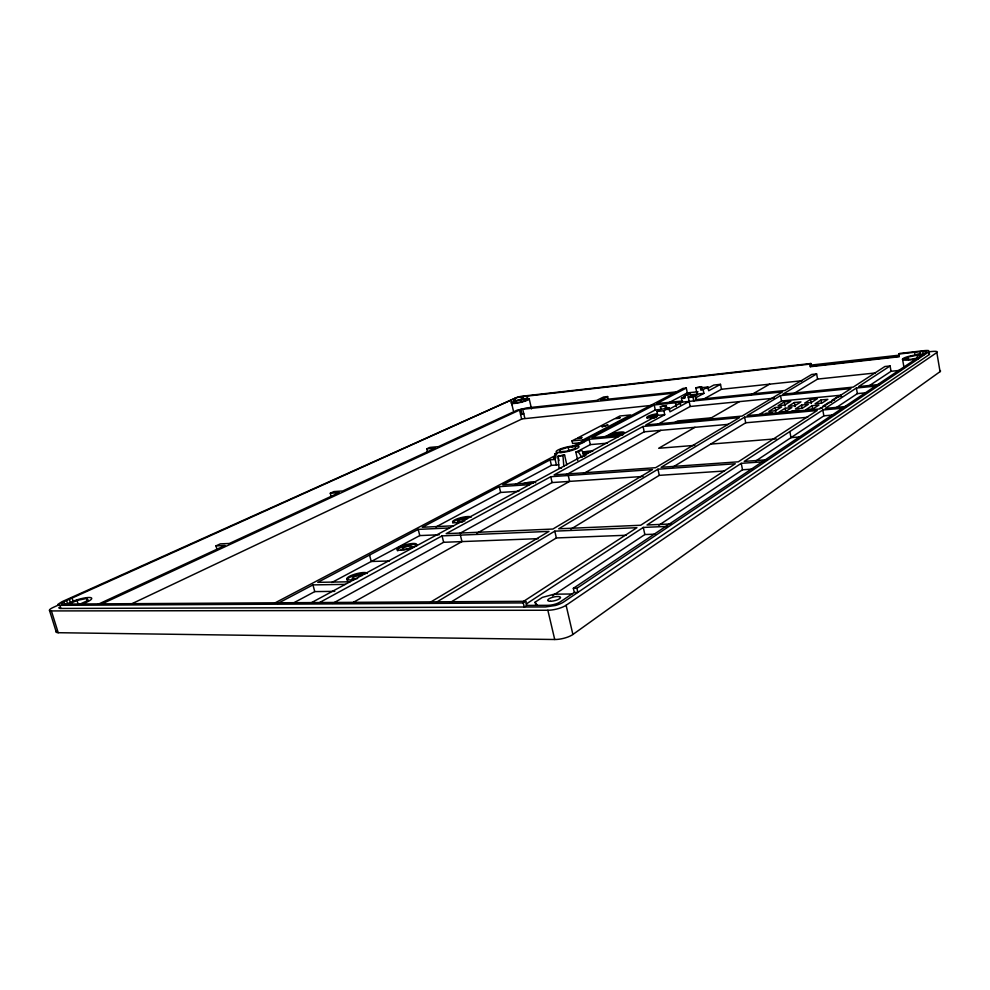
<?xml version="1.0" encoding="UTF-8"?>
<svg xmlns="http://www.w3.org/2000/svg" width="990" height="990" viewBox="0 0 990 990"><rect width="100%" height="100%" fill="white"/><g stroke="black" fill="none" stroke-linecap="round" stroke-linejoin="round"><path stroke-width="1.49" d="M559.981 449.819L559.387 451.799L567.035 451.168L575.24 448.532L575.747 446.564L568.124 447.22L559.981 449.819L560.612 452.603M58.992 607.377A10.519 2.079 -17 0 0 60.873 608.454L545.552 606.957L555.341 605.496A13.278 3.898 -13.2 0 0 563.657 602.007L929.462 354.457L929.115 353.343M526.705 605.41L525.727 601.289L523.252 602.91L524.23 607.031L526.705 605.41L547.99 605.323A8.848 2.599 -13.2 0 0 560.043 602.031L574.287 592.428L573.346 588.32L576.923 588.27L928.991 351.722L928.657 350.621A8.761 1.497 -10.3 0 0 923.769 350.695L899.749 353.418L898.747 354.061L899.217 356.759L810.29 366.708L809.808 364.122L810.897 363.491L811.379 366.077L810.29 366.708M57.061 630.741A10.506 2.215 -17.3 0 0 58.212 632.709L554.722 639.503A13.328 4.22 -13.2 0 0 572.888 634.479L940.042 371.658L936.837 352.551A8.774 1.51 -10.2 0 0 931.553 351.524L928.484 351.871M58.212 632.709L51.406 610.929L547.854 610.248A13.39 3.96 -13.2 0 0 566.107 605.249L936.837 352.551M573.346 588.32L926.269 352.032A5.841 1.002 -10.3 0 0 922.791 351.339L898.747 354.061M920.193 351.636L920.527 354.445A11.682 2.017 -10.3 0 1 924.363 354.581M920.663 354.358L914.958 355.064A11.682 2.017 -10.3 0 0 902.657 359.642A11.682 2.017 -10.3 0 0 918.831 358.293M552.482 595.782L644.849 534.55L655.429 534.142M658.857 525.245L742.525 469.78L753.167 469.062M755.605 461.105L823.878 415.837L834.632 414.872M835.003 408.462L857.39 393.612L866.312 392.745M869.666 385.469L891.037 371.3L901.098 370.235M535.8 605.088L535.12 602.168L542.371 597.391L554.177 594.173L571.935 594M921.529 355.348L917.087 355.187L908.077 357.056L904.897 359.16L910.775 359.382L918.584 357.774M526.222 604.011L643.29 527.423L667.495 526.408M764.07 461.748L741.238 463.345L647.027 524.985L671.171 523.945M844.148 408.041L822.789 409.996L744.22 461.402L766.99 459.781M876.298 386.026L856.375 388.018L825.215 408.412L846.524 406.445M891.037 371.3L890.097 365.966L858.602 386.57L879.999 384.417M523.339 601.524L636.929 527.695L554.796 531.147L436.615 602.106M812.097 405.69L806.021 409.575L812.889 408.944L818.94 405.046L812.097 405.69L812.889 409.885M821.044 399.972L815.104 403.772L821.923 403.116L827.826 399.317L821.044 399.972L821.564 402.744M789.909 412.409L792.408 410.838L799.19 410.207M801.603 405.046L795.49 408.895L802.259 408.264L808.335 404.415L801.603 405.046L802.123 407.818M810.575 399.403L804.61 403.153L811.33 402.509L817.257 398.747L810.575 399.403L811.355 403.512M785.181 408.226L778.957 412.088L785.664 411.456L791.851 407.595L785.181 408.226L785.973 412.372M794.339 402.546L788.25 406.321L794.908 405.69L800.947 401.903L794.339 402.546L795.119 406.643M769.75 414.266L772.299 412.694L765.678 413.313M775.071 407.571L768.834 411.382L775.442 410.763L781.642 406.94L775.071 407.571L775.875 411.667M784.253 401.952L778.152 405.677L784.711 405.058L790.775 401.321L784.253 401.952L785.033 406.011M450.302 602.465L556.368 537.954L626.324 535.256M570.834 529.155L659.278 475.361L724.445 470.993M672.866 467.107L745.73 422.792L807.716 417.273M758.526 414.996L781.543 401L841.265 395.183M794.265 393.265L817.591 379.083L875.197 372.982M657.966 469.198L558.707 528.796L640.679 525.257L735.273 463.766L657.966 469.198L659.278 475.361M744.604 417.161L661.122 467.305L738.268 461.823L817.22 410.504L744.604 417.161L745.73 422.792M780.504 395.616L747.19 415.614L819.646 408.932L850.979 388.563L780.504 395.616L781.543 401M817.591 379.083L816.626 373.923L782.867 394.193L853.207 387.115L884.874 366.523L890.097 365.966M430.514 602.143L548.967 531.395L442.06 535.887L318.594 603.083M694.968 427.309L658.684 448.272L694.832 445.364M707.64 419.983L739.431 401.618M751.113 394.874L769.638 384.157M353.368 602.328L461.959 541.592L460.362 535.12M476.784 533.301L569.596 481.388L568.26 475.485M583.568 473.567L660.85 430.341M673.806 423.101L677.643 420.948L711.389 417.817M332.677 603.417L443.644 542.297L538.325 538.647M459.781 533.412L552.098 482.563L643.067 476.45M566.193 474.792L644.205 431.826L728.393 424.339M657.768 424.351L690.191 406.494L774.415 398.153M703.16 399.354L721.487 389.268L801.937 380.742M696.218 399.576L693.73 400.925L692.951 397.089L695.438 395.74L696.218 399.576L784.835 390.518L811.738 374.443L816.626 373.923M689.139 401.396L669.97 411.828L669.153 407.93L663.894 410.763L664.711 414.686L645.827 424.97L742.017 416.097L782.508 391.904L654.217 404.947L592.045 437.729L621.163 435.154M550.762 476.722L446.156 533.659L552.903 529.044L652.46 469.582L550.762 476.722L552.098 482.563M643.054 426.48L554.103 474.903L655.627 467.688L739.419 417.644L643.054 426.48L644.205 431.826M695.314 398.042L703.902 393.364L703.135 389.59L707.949 387.003L708.704 390.753L720.497 384.33L721.487 389.268M310.315 603.281L579.855 457.491L585.177 455.586L581.501 450.153L575.846 452.084L577.752 460.511M695.438 395.74L690.847 396.223L688.347 397.572L692.951 397.089M664.711 414.686L657.756 415.367L583.085 455.746L585.177 455.586M668.163 409.736L682.283 402.089L681.491 398.277L684.003 396.928M692.183 396.743L697.109 394.082L703.902 393.364M707.207 388.612L713.79 385.061L720.497 384.33M657.756 415.367L656.927 411.444L660.899 409.315L669.153 407.93M701.563 386.682L700.351 387.325L700.858 389.837L702.071 389.181L701.563 386.682L695.822 387.808L697.109 394.082M660.899 409.315L660.342 406.717L666.282 405.554L666.839 408.152M681.491 398.277L685.154 397.893L684.622 395.344L690.327 393.674L690.847 396.223M660.342 406.717L666.282 405.554M293.164 603.133L314.758 591.599L334.781 591.352M331.811 582.516L419.772 535.59L439.201 534.761M435.934 526.965L500.643 492.451L518.896 491.288M514.924 484.828L551.393 465.374L558.768 464.817M579.744 450.252L590.312 444.621L607.192 443.186M604.024 437.308L655.281 409.959L661.357 409.353M667.198 403.598L687.295 392.882L697.987 391.755M575.846 452.084L581.501 450.153M684.622 395.344L690.327 393.674M561.479 468.171L559.004 468.357L558.026 456.254L564.585 455.016L566.812 464.854M277.757 603.455L312.951 584.904L345.287 584.372M449.596 527.942L418.213 529.39L317.765 582.355L350.064 581.774M529.7 484.617L499.257 486.659L422.26 527.262L453.606 525.777M556.405 465.003L555.143 459.447L550.118 459.843L502.759 484.815L533.152 482.761M556.046 456.712L553.398 458.11L555.897 457.912M575.895 446.255L589.124 439.275L618.28 436.714M687.295 392.882L686.293 388.043L656.766 403.611L682.518 400.975M558.026 456.254L564.585 455.016M572.01 440.884L583.036 439.919L630.655 414.934L619.913 415.986L615.99 418.028L620.272 417.607L618.96 418.287L614.666 418.708L577.727 437.914L582.108 437.518L580.697 438.261L576.304 438.644L572.01 440.884L572.591 443.458L582.231 442.617M274.552 603.145L556.467 454.942M571.515 447.022L683.038 388.389L686.293 388.043M555.143 459.447L555.043 453.779L557.234 452.64M608.132 398.883L607.625 396.557L600.707 399.972L676.43 391.867M131.163 604.073L522.052 418.918L652.361 405.306M521.916 413.956L520.591 414.575L523.784 413.771L521.916 413.956L520.864 409.452L674.004 393.141M101.364 604.148L520.913 409.427L526.581 407.905L596.685 400.406L603.615 396.99L607.625 396.557M98.233 604.222L225.027 545.49L215.969 545.874L217.169 550.081M215.969 545.874L220.3 543.881L229.346 543.485L339.162 492.624L330.289 493.243L331.316 497.129M330.289 493.243L333.915 491.572L342.788 490.953L435.365 448.074L426.727 448.854L427.618 452.455M426.727 448.854L429.808 447.43L438.434 446.651L517.535 410.009L520.913 409.427M527.348 398.376L527.163 398.45A9.331 1.448 -13.1 0 1 527.138 400.368A9.331 1.448 -13.1 0 1 515.58 403.301A9.331 1.448 -13.1 0 1 511.682 402.386L514.416 401.148A9.331 1.448 -13.1 0 1 523.339 398.883L527.348 398.376L526.829 396.136M79.745 604.222L88.271 600.324L86.86 598.443L77.022 600.423L68.496 604.284M66.578 600.522L67.53 603.615L73.322 601.116A13.984 2.772 -16.9 0 1 91.142 597.762A13.984 2.772 -16.9 0 1 81.242 604.321M525.727 601.289L62.618 604.098A7.017 1.374 -16.9 0 1 63.991 601.697L514.911 398.364A4.641 0.705 -13.1 0 1 521.21 396.767L809.808 364.122M59.202 604.717L53.559 607.254A10.543 2.079 -17 0 0 51.406 610.929M520.864 399.651L514.268 401.631L513.562 402.967L519.515 402.311L526.148 400.307L526.791 398.982L520.864 399.651L521.507 402.447M810.897 363.491L522.522 396.173A6.967 1.064 -13.1 0 0 517.473 397.139L61.986 601.71L58.026 604.271A10.519 2.067 -16.9 0 0 59.907 605.323L523.252 602.91M810.352 365.161L899.328 355.15M811.379 366.077L898.685 356.276M916.728 354.259L919.722 353.925M695.822 387.808L700.351 387.325M701.18 387.721L707.949 387.003M700.858 389.837L703.135 389.59M656.927 411.444L663.894 410.763M841.649 396.384L837.54 396.78L831.724 400.554L834.483 400.294M831.538 402.212L828.779 402.472L822.826 406.346L825.598 406.086M819.807 408.301L822.591 408.041M555.043 453.779L557.407 453.593M710.696 444.089L776.123 438.83M801.133 436.825L790.998 437.642L789.822 431.566M389.429 560.959L371.225 561.491L369.555 555.056M574.287 592.428L577.875 592.379L576.923 588.27M535.12 602.168L537.285 605.36M578.259 451.886L581.947 457.331M49.5 610.434L56.294 632.152M63.991 601.697L64.87 604.543M59.907 605.323L60.873 608.454M77.022 600.423L78.21 604.271M72.097 598.034L72.975 600.868M69.35 599.272L70.302 602.365M86.86 598.443L87.64 601.017M312.951 584.904L314.758 591.599M418.213 529.39L419.772 535.59M442.06 535.887L443.644 542.297M499.257 486.659L500.643 492.451M547.854 610.248L554.722 639.503M514.911 398.364L515.604 401.334M513.649 398.933L514.169 401.173M511.682 402.386L512.337 405.182M510.914 400.17L513.389 410.8M554.796 531.147L556.368 537.954M522.992 396.569L523.512 398.797M521.21 396.767L521.903 399.737M522.732 409.254L524.824 418.275M566.107 605.249L572.888 634.479M519.54 410.058L521.643 419.092M550.118 459.843L551.393 465.374M529.254 399.057L531.519 408.895M558.36 457.764L558.991 460.548M568.124 447.22L569.077 451.391M589.124 439.275L590.312 444.621M583.036 439.919L583.617 442.505M643.29 527.423L644.849 534.55M654.217 404.947L655.281 409.959M664.971 406.246L665.527 408.858M675.477 402.782L676.269 406.581M687.827 395.01L690.191 406.494M680.019 402.324L680.538 404.861M741.238 463.345L742.525 469.78M822.789 409.996L823.878 415.837M856.375 388.018L857.39 393.612M908.077 357.056L908.548 359.766M902.534 359.11L904.105 368.156M917.087 355.187L917.792 359.259M914.636 352.267L915.094 354.977M928.991 351.722L929.462 354.457M922.791 351.339L923.299 354.309M562.988 455.858L563.83 466.476M939.659 370.47A8.749 1.609 -10 0 1 940.042 371.658M690.426 396.495A3.849 0.681 -11.9 0 1 694.188 396.582M523.116 483.689A9.083 1.918 -13.2 0 1 535.652 482.848M683.917 398.463A7.71 1.349 -11.9 0 1 684.932 396.594M690.179 395.097A7.71 1.349 -11.9 0 1 697.604 394.565M690.339 395.827A7.71 1.349 -11.9 0 1 696.948 395.134M527.806 483.38A9.083 1.918 -13.2 0 1 533.783 482.736M397.856 550.848A10.11 2.351 -14.4 0 1 397.312 550.366M397.436 549.697A10.11 2.351 -14.4 0 1 408.771 544.995A10.11 2.351 -14.4 0 1 416.765 545.837M612.538 436.12A4.133 0.792 -12.4 0 1 616.226 434.35A4.133 0.792 -12.4 0 1 620.47 434.35A4.133 0.792 -12.4 0 1 615.31 436.12M610.422 436.664A8.254 1.572 -12.4 0 1 612.464 433.707A8.254 1.572 -12.4 0 1 624.146 432.284A8.254 1.572 -12.4 0 1 616.077 435.984M623.366 434.486A8.254 1.584 -12.4 0 1 622.042 435.105M608.615 437.135A8.254 1.584 -12.4 0 1 614.58 433.942A8.254 1.584 -12.4 0 1 624.306 433.063M656.816 416.691A3.997 0.73 -12.1 0 1 651.643 417.532A3.997 0.73 -12.1 0 1 652.323 416.394A3.997 0.73 -12.1 0 1 657.607 415.342M656.729 416.716A7.994 1.473 -12.1 0 1 646.866 417.31A7.994 1.473 -12.1 0 1 656.692 413.82M586.587 454.732A4.294 0.854 -12.6 0 1 585.56 455.029M582.751 453.989A4.294 0.854 -12.6 0 1 588.394 453.16M582.714 452.22A8.588 1.708 -12.6 0 1 592.676 451.403M654.848 417.953A7.994 1.473 -12.1 0 1 652.818 418.325M647.287 418.399A7.994 1.473 -12.1 0 1 656.853 414.575M582.9 453.036A8.588 1.72 -12.6 0 1 590.857 451.861M463.147 521.582A9.665 2.166 -13.8 0 1 452.616 522.114A9.665 2.166 -13.8 0 1 460.696 517.733A9.665 2.166 -13.8 0 1 471.252 517.188M357.6 578.469A5.334 1.287 -15 0 1 352.205 578.68A5.334 1.287 -15 0 1 356.128 576.205A5.334 1.287 -15 0 1 362.216 575.549M354.915 579.373A10.667 2.574 -15 0 1 346.797 578.507A10.667 2.574 -15 0 1 357.341 573.495A10.667 2.574 -15 0 1 367.352 573.47M347.478 580.511A10.667 2.586 -15 0 1 352.848 575.945A10.667 2.586 -15 0 1 365.929 573.581M465.015 520.777A4.839 1.089 -13.8 0 1 463.951 521.173M462.763 521.52A4.839 1.089 -13.8 0 1 457.504 521.779A4.839 1.089 -13.8 0 1 461.55 519.589A4.839 1.089 -13.8 0 1 466.822 519.329M452.826 523.017A9.665 2.166 -13.8 0 1 458.593 519.329A9.665 2.166 -13.8 0 1 469.607 517.473M607.811 425.032L602.068 426.739L607.811 425.032M403.957 549.462A5.049 1.176 -14.4 0 0 411.927 546.802A5.049 1.176 -14.4 0 0 405.38 547.049A5.049 1.176 -14.4 0 0 403.957 549.462M400.604 550.217A10.11 2.339 -14.4 0 0 416.518 544.896A10.11 2.339 -14.4 0 0 403.413 545.416A10.11 2.339 -14.4 0 0 400.604 550.217M550.527 601.277A6.596 1.918 -13.2 0 0 560.526 597.638A6.596 1.918 -13.2 0 0 551.244 597.725A6.596 1.918 -13.2 0 0 550.527 601.277M561.367 452.504A11.707 2.265 -12.8 0 0 579.001 446.824A11.707 2.265 -12.8 0 0 562.394 448.26A11.707 2.265 -12.8 0 0 561.367 452.504"/></g></svg>
